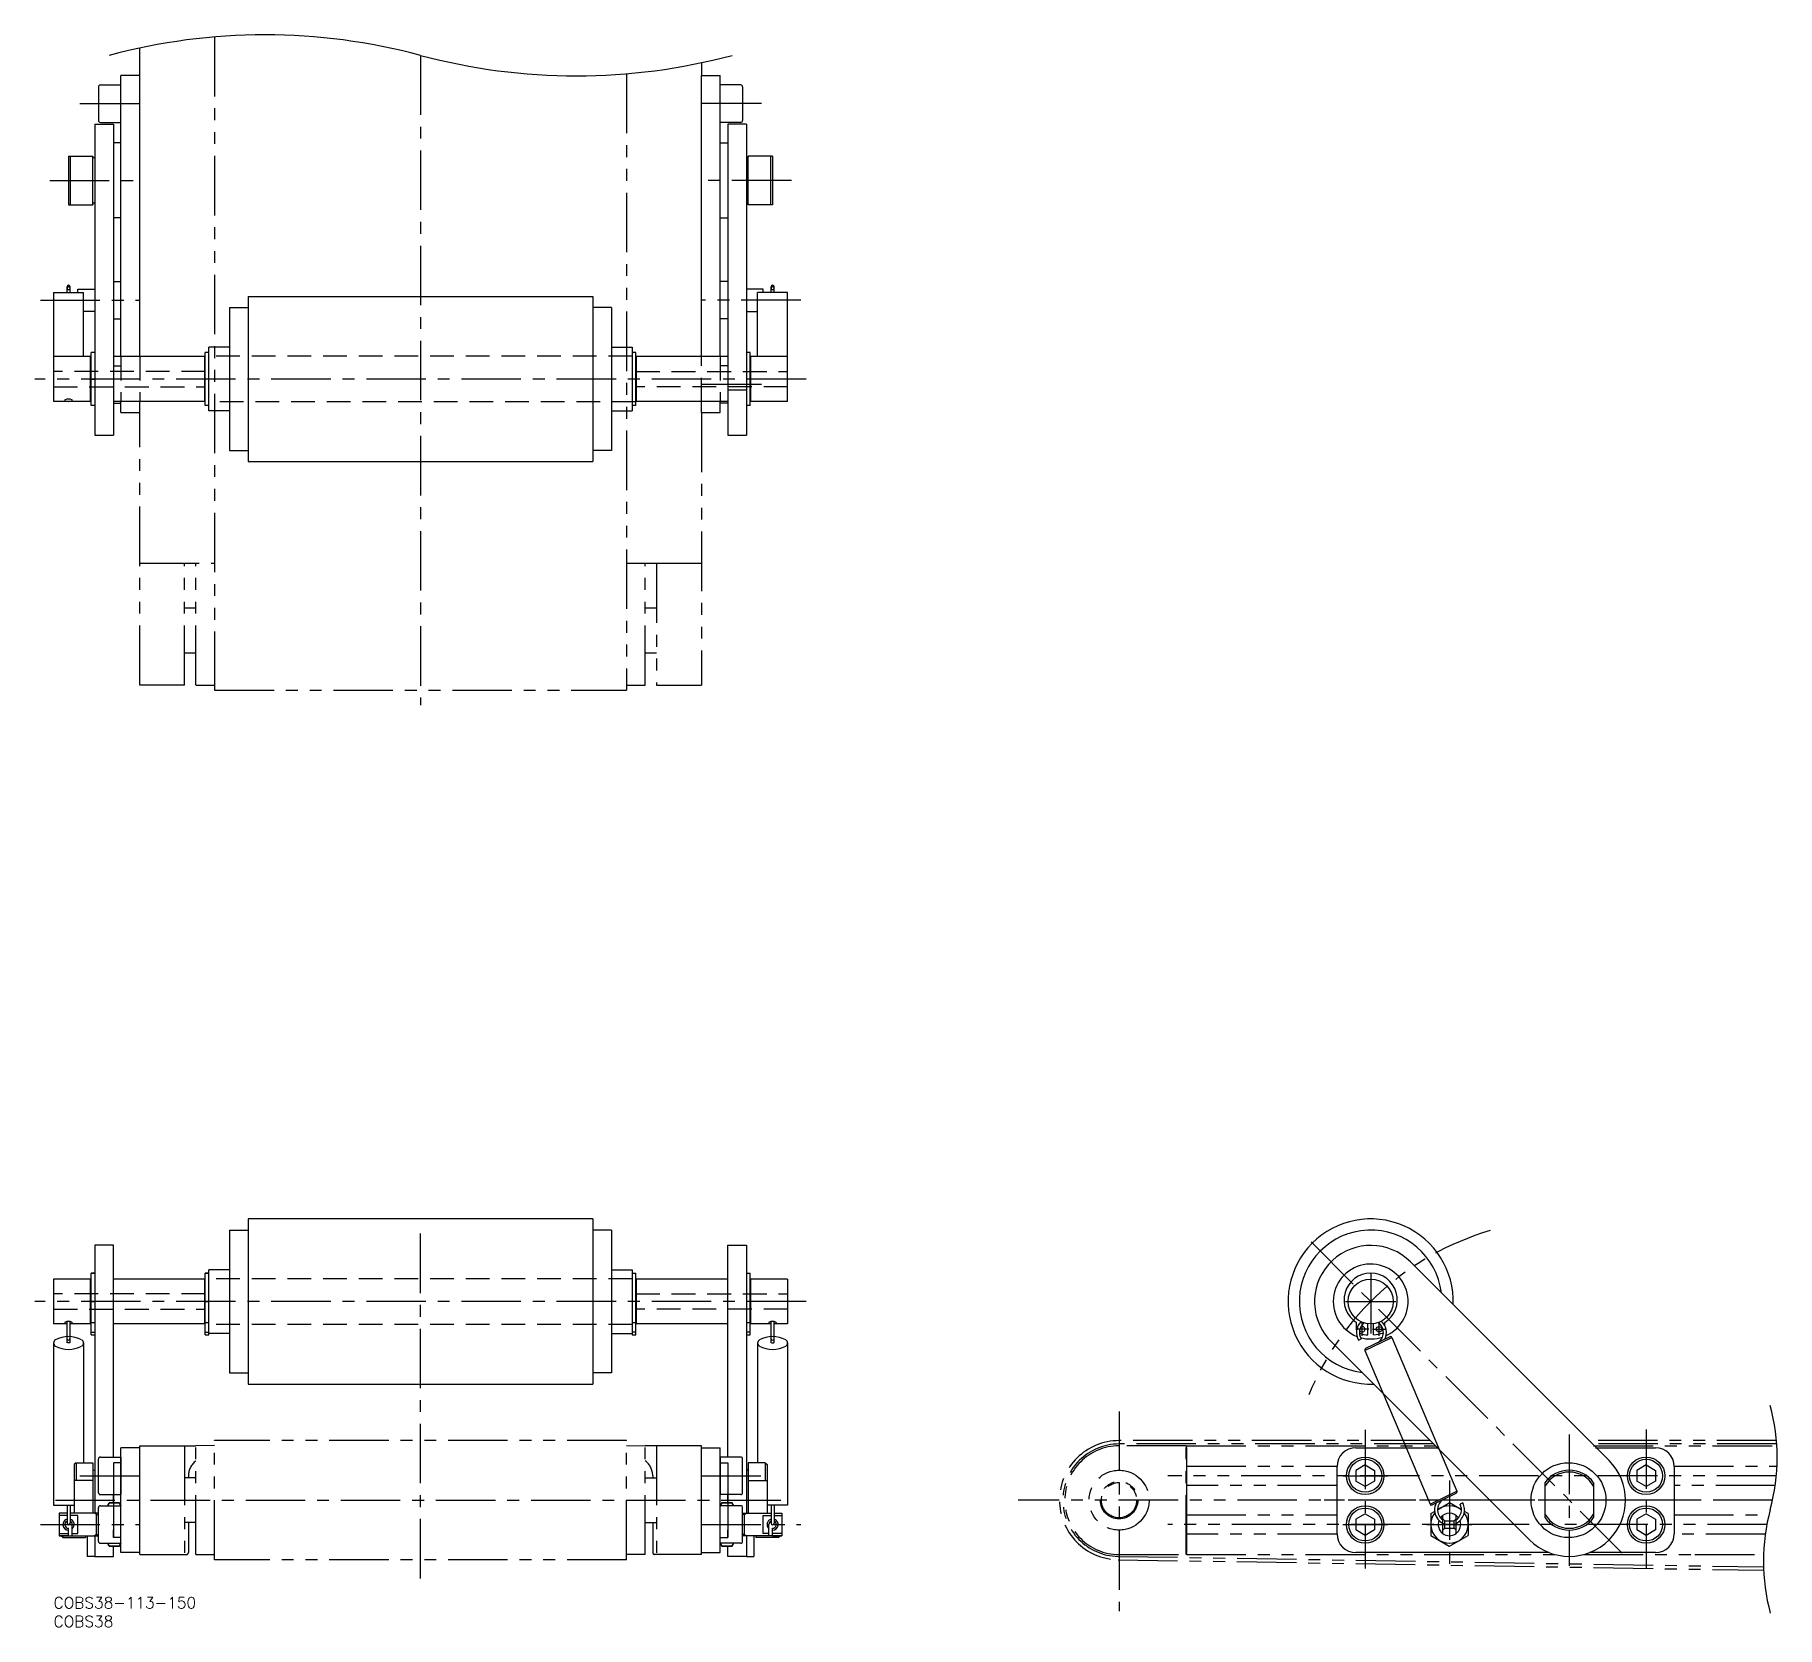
# Model space of a CAD drawing. Extents: x -5 to 460, y -8 to 417.
import ezdxf

# ---------------------------------------------------------------- set-up
doc = ezdxf.new("R2010")
doc.units = 0
doc.header["$LTSCALE"] = 0.5
for name, pattern in [('CENTER', [50.8, 31.75, -6.35, 6.35, -6.35]), ('DASHED', [19.05, 12.7, -6.35]), ('PHANTOM', [63.5, 31.75, -6.35, 6.35, -6.35, 6.35, -6.35])]:
    doc.linetypes.add(name, pattern=pattern)
for name, color, linetype in [('MSM_CENTER', 1, 'CENTER'), ('MSM_CONTINUOUS', 7, 'CONTINUOUS'), ('MSM_DASHED', 4, 'DASHED'), ('MSM_IMAGINARY', 6, 'PHANTOM'), ('MSM_NARROW', 5, 'CONTINUOUS'), ('MSM_PART_NUMBER', 7, 'CONTINUOUS')]:
    doc.layers.add(name, color=color, linetype=linetype)
doc.styles.get("Standard").update_dxf_attribs({"font": 'txt.shx', "height": 6, "bigfont": 'bigfont.shx'})

# ---------------------------------------------------------------- blocks, each defined once
blk = doc.blocks.new('*U41')
at = {"layer": 'MSM_PART_NUMBER'}
blk.add_text('COBS38-113-150', height=3, dxfattribs=at).set_placement((0, -3))
blk = doc.blocks.new('*U42')
at = {"layer": 'MSM_PART_NUMBER'}
blk.add_text('COBS38', height=3, dxfattribs=at).set_placement((0, -8))

msp = doc.modelspace()

# ---------------------------------------------------------------- linework, layer by layer
at = {"layer": 'MSM_CENTER'}
for p, q in [((98, 411.6), (98, 238.11)), ((7, 398.73), (23, 398.73)), ((189, 398.73), (173, 398.73)), ((-1, 378.23), (23, 378.23)), ((197, 378.23), (173, 378.23)), ((-3.5, 346.23), (23, 346.23)), ((199.5, 346.23), (173, 346.23)), ((201, 325.2), (-5, 325.2)), ((189, 323.73), (173, 323.73)), ((98, 5), (98, 100.15)), ((418.87, 11.76), (335.39, 95.23)), ((351.69, 86.28), (351.69, 70.02)), ((201, 78.93), (-5, 78.93)), ((10, 78.93), (11, 78.93)), ((40.5, 78.93), (41.5, 78.93)), ((155.5, 78.93), (154.5, 78.93)), ((186, 78.93), (185, 78.93)), ((344.96, 78.93), (358.43, 78.93)), ((351.19, 71.51), (347.69, 71.51)), ((349.44, 69.74), (349.44, 73.27)), ((352.19, 71.51), (355.69, 71.51)), ((353.94, 69.74), (353.94, 73.27)), ((350.23, 44.71), (350.23, 7.65)), ((404.73, 43.4), (404.73, 8.4)), ((425.23, 44.79), (425.23, 7.65)), ((7, 32.4), (23, 32.4)), ((173, 32.4), (189, 32.4)), ((344.23, 32.4), (356.23, 32.4)), ((372.73, 31.15), (372.73, 7.65)), ((0.5, 25.9), (195.5, 25.9)), ((437.73, 25.9), (337.73, 25.9)), ((-3.5, 19.4), (23, 19.4)), ((173, 19.4), (199.5, 19.4)), ((344.23, 19.4), (356.23, 19.4)), ((366.73, 19.4), (378.73, 19.4))]:
    msp.add_line(p, q, dxfattribs=at)
at = {"layer": 'MSM_CONTINUOUS'}
for p, q in [((23, 406.23), (18, 406.23)), ((18, 331.2), (18, 406.23)), ((23, 331.2), (23, 406.23)), ((173, 406.23), (178, 406.23)), ((173, 331.2), (173, 406.23)), ((178, 331.2), (178, 406.23)), ((12, 403.2), (12, 394.2)), ((12.5, 403.7), (18, 403.7)), ((183.5, 403.7), (178, 403.7)), ((184, 403.2), (184, 394.2)), ((11, 393.23), (16, 393.23)), ((11, 393.23), (11, 310.2)), ((12.5, 393.7), (18, 393.7)), ((16, 393.23), (16, 310.2)), ((183.5, 393.7), (178, 393.7)), ((180, 393.23), (180, 310.2)), ((185, 393.23), (180, 393.23)), ((185, 393.23), (185, 310.2)), ((18, 388.23), (16, 388.23)), ((178, 388.23), (180, 388.23)), ((4, 384.73), (10.5, 384.73)), ((4, 384.73), (4, 371.73)), ((4.5, 371.73), (4.5, 384.73)), ((10.5, 384.73), (10.5, 384.53)), ((10.5, 371.73), (10.5, 384.73)), ((10.8, 384.23), (11, 384.23)), ((185.2, 384.23), (185, 384.23)), ((192, 384.73), (185.5, 384.73)), ((185.5, 384.73), (185.5, 384.53)), ((185.5, 371.73), (185.5, 384.73)), ((191.5, 371.73), (191.5, 384.73)), ((192, 384.73), (192, 371.73)), ((10.8, 372.23), (11, 372.23)), ((185.2, 372.23), (185, 372.23)), ((4, 371.73), (10.5, 371.73)), ((10.5, 371.93), (10.5, 371.73)), ((18, 368.23), (16, 368.23)), ((178, 368.23), (180, 368.23)), ((185.5, 371.93), (185.5, 371.73)), ((192, 371.73), (185.5, 371.73)), ((3.6, 348.28), (3.6, 349.83)), ((4.4, 348.28), (4.4, 349.83)), ((6.5, 349.23), (11, 349.23)), ((6.5, 348.28), (6.5, 349.23)), ((16, 351.23), (18, 351.23)), ((180, 351.23), (178, 351.23)), ((189.5, 349.23), (185, 349.23)), ((189.5, 348.28), (189.5, 349.23)), ((191.6, 348.28), (191.6, 349.83)), ((192.4, 348.28), (192.4, 349.83)), ((0, 348.28), (0, 319.2)), ((0, 348.28), (8, 348.28)), ((8, 331.2), (8, 348.28)), ((16, 346.23), (18, 346.23)), ((52, 347.25), (144, 347.25)), ((52, 347.25), (52, 303.15)), ((144, 347.25), (144, 303.15)), ((180, 346.23), (178, 346.23)), ((188, 331.2), (188, 348.28)), ((196, 348.28), (188, 348.28)), ((196, 319.2), (196, 348.28)), ((11, 343.23), (8, 343.23)), ((16, 341.23), (18, 341.23)), ((47, 344.25), (52, 344.25)), ((47, 344.25), (47, 306.15)), ((149, 344.25), (144, 344.25)), ((149, 344.25), (149, 306.15)), ((180, 341.23), (178, 341.23)), ((185, 343.23), (188, 343.23)), ((9.85, 331.2), (0, 331.2)), ((9.85, 319.2), (9.85, 331.2)), ((9.85, 330.95), (10, 330.95)), ((10, 318.09), (10, 332.3)), ((11, 332.3), (10, 332.3)), ((40.35, 331.2), (16, 331.2)), ((40.35, 319.2), (40.35, 331.2)), ((40.35, 330.95), (40.5, 330.95)), ((40.5, 318.09), (40.5, 332.3)), ((41.5, 332.3), (40.5, 332.3)), ((47, 333.7), (41.5, 333.7)), ((41.5, 316.7), (41.5, 333.7)), ((149, 333.7), (154.5, 333.7)), ((154.5, 333.7), (154.5, 316.7)), ((155.5, 332.3), (154.5, 332.3)), ((155.5, 318.09), (155.5, 332.3)), ((155.65, 330.95), (155.5, 330.95)), ((180, 331.2), (155.65, 331.2)), ((155.65, 319.2), (155.65, 331.2)), ((186, 332.3), (185, 332.3)), ((186, 318.09), (186, 332.3)), ((186.15, 330.95), (186, 330.95)), ((196, 331.2), (186.15, 331.2)), ((186.15, 319.2), (186.15, 331.2)), ((196, 331.2), (188, 331.2)), ((10, 325.2), (11, 325.2)), ((173, 323.15), (173, 323.73)), ((185, 322.21), (180, 322.21)), ((186, 325.2), (185, 325.2)), ((9.85, 319.2), (0, 319.2)), ((9.85, 319.45), (10, 319.45)), ((11, 318.09), (10, 318.09)), ((40.35, 319.2), (16, 319.2)), ((16, 318.73), (18, 318.73)), ((18, 316.23), (18, 319.2)), ((23, 316.23), (23, 319.2)), ((40.35, 319.45), (40.5, 319.45)), ((41.5, 318.09), (40.5, 318.09)), ((47, 316.7), (41.5, 316.7)), ((149, 316.7), (154.5, 316.7)), ((155.5, 318.09), (154.5, 318.09)), ((155.65, 319.45), (155.5, 319.45)), ((180, 319.2), (155.65, 319.2)), ((173, 316.23), (173, 319.2)), ((178, 316.23), (178, 319.2)), ((180, 318.73), (178, 318.73)), ((186, 318.09), (185, 318.09)), ((186.15, 319.45), (186, 319.45)), ((196, 319.2), (186.15, 319.2)), ((18, 316.23), (23, 316.23)), ((173, 316.23), (178, 316.23)), ((11, 310.2), (16, 310.2)), ((180, 310.2), (185, 310.2)), ((47, 306.15), (52, 306.15)), ((52, 303.15), (144, 303.15)), ((149, 306.15), (144, 306.15)), ((47, 97.98), (52, 97.98)), ((47, 97.98), (47, 59.88)), ((144, 100.98), (52, 100.98)), ((52, 100.98), (52, 56.88)), ((144, 100.98), (144, 56.88)), ((149, 98.01), (144, 98.01)), ((149, 98.01), (149, 59.91)), ((11, 93.93), (11, 22.4)), ((16, 93.93), (11, 93.93)), ((16, 37.4), (16, 93.93)), ((180, 93.93), (185, 93.93)), ((180, 37.4), (180, 93.93)), ((185, 93.93), (185, 22.4)), ((362.3, 89.54), (415.33, 36.51)), ((0, 84.93), (0, 72.93)), ((9.85, 84.93), (0, 84.93)), ((9.85, 72.93), (9.85, 84.93)), ((9.85, 84.68), (10, 84.68)), ((11, 86.48), (10, 86.48)), ((10, 70.02), (10, 86.48)), ((10, 86.48), (11, 86.48)), ((40.35, 84.93), (16, 84.93)), ((40.35, 72.93), (40.35, 84.93)), ((40.35, 84.68), (40.5, 84.68)), ((41.5, 86.48), (40.5, 86.48)), ((40.5, 70.02), (40.5, 86.48)), ((40.5, 86.48), (41.5, 86.48)), ((47, 87.43), (41.5, 87.43)), ((41.5, 70.02), (41.5, 87.43)), ((149, 87.43), (154.5, 87.43)), ((154.5, 87.43), (154.5, 70.02)), ((154.5, 86.48), (155.5, 86.48)), ((154.5, 86.48), (155.5, 86.48)), ((155.5, 70.02), (155.5, 86.48)), ((155.65, 84.68), (155.5, 84.68)), ((180, 84.93), (155.65, 84.93)), ((155.65, 72.93), (155.65, 84.93)), ((185, 86.48), (186, 86.48)), ((185, 86.48), (186, 86.48)), ((186, 70.02), (186, 86.48)), ((186.15, 84.68), (186, 84.68)), ((196, 84.93), (186.15, 84.93)), ((186.15, 72.93), (186.15, 84.93)), ((196, 84.93), (196, 72.93)), ((3.6, 72.93), (0, 72.93)), ((3.6, 67.93), (3.6, 73.56)), ((4.4, 67.93), (4.4, 73.56)), ((9.85, 72.93), (4.4, 72.93)), ((9.85, 73.18), (10, 73.18)), ((10, 73.34), (11, 73.34)), ((10, 70.74), (11, 70.74)), ((10, 70.02), (11, 70.02)), ((40.35, 72.93), (16, 72.93)), ((40.35, 73.18), (40.5, 73.18)), ((40.5, 73.34), (41.5, 73.34)), ((40.5, 70.74), (41.5, 70.74)), ((40.5, 70.74), (41.5, 70.74)), ((40.5, 70.02), (41.5, 70.02)), ((47, 70.43), (41.5, 70.43)), ((149, 70.43), (154.5, 70.43)), ((154.5, 73.34), (155.5, 73.34)), ((155.5, 70.74), (154.5, 70.74)), ((154.5, 70.02), (155.5, 70.02)), ((155.65, 73.18), (155.5, 73.18)), ((180, 72.93), (155.65, 72.93)), ((185, 73.34), (186, 73.34)), ((186, 70.74), (185, 70.74)), ((185, 70.02), (186, 70.02)), ((186.15, 73.18), (186, 73.18)), ((191.6, 72.93), (186.15, 72.93)), ((191.6, 67.93), (191.6, 73.56)), ((192.4, 67.93), (192.4, 73.56)), ((196, 72.93), (192.4, 72.93)), ((347.94, 71.39), (347.94, 73.34)), ((350.94, 70.02), (350.94, 72.98)), ((352.44, 70.02), (352.44, 72.98)), ((355.44, 72.49), (355.44, 73.34)), ((0, 67.93), (0, 24.58)), ((8, 67.93), (8, 35.9)), ((188, 67.93), (188, 35.9)), ((196, 67.93), (196, 24.58)), ((394.12, 15.29), (340.35, 69.06)), ((348.47, 68.58), (349.15, 69)), ((350.12, 65.82), (357.31, 69.34)), ((350.12, 65.82), (367.55, 24.81)), ((356.77, 69.52), (350.3, 66.36)), ((357.31, 69.34), (374.74, 28.32)), ((47, 59.88), (52, 59.88)), ((52, 56.88), (144, 56.88)), ((149, 59.91), (144, 59.91)), ((12.5, 37.4), (18, 37.4)), ((18, 11.9), (18, 39.9)), ((23, 39.9), (18, 39.9)), ((18, 37.4), (18, 27.4)), ((23, 11.9), (23, 39.9)), ((173, 39.9), (178, 39.9)), ((173, 11.9), (173, 39.9)), ((178, 11.9), (178, 39.9)), ((183.5, 37.4), (178, 37.4)), ((178, 37.4), (178, 27.4)), ((347.73, 39.9), (369.51, 39.9)), ((411.73, 39.9), (427.73, 39.9)), ((6, 35.9), (5.5, 35.4)), ((5.5, 35.4), (5.5, 22.4)), ((6, 35.9), (10.5, 35.9)), ((6, 35.9), (6, 31.17)), ((10.5, 35.9), (10.5, 22.4)), ((10.8, 33.9), (11, 33.9)), ((12, 27.9), (12, 36.9)), ((18, 35.9), (16, 35.9)), ((16, 35.9), (16, 15.9)), ((178, 35.9), (180, 35.9)), ((180, 35.9), (180, 15.9)), ((184, 27.9), (184, 36.9)), ((185.2, 33.9), (185, 33.9)), ((185.5, 35.9), (185.5, 22.4)), ((190, 35.9), (185.5, 35.9)), ((190, 35.9), (190.5, 35.4)), ((190, 35.9), (190, 31.17)), ((190.5, 35.4), (190.5, 22.4)), ((342.73, 16.9), (342.73, 34.9)), ((350.23, 35.29), (347.73, 33.84)), ((347.73, 33.84), (347.73, 30.96)), ((350.23, 35.29), (352.73, 33.84)), ((352.73, 33.84), (352.73, 30.96)), ((425.23, 35.29), (422.73, 33.84)), ((422.73, 33.84), (422.73, 30.96)), ((425.23, 35.29), (427.73, 33.84)), ((427.73, 33.84), (427.73, 30.96)), ((432.73, 34.9), (432.73, 16.9)), ((10.5, 31.17), (5.5, 31.17)), ((185.5, 31.17), (190.5, 31.17)), ((350.23, 29.51), (347.73, 30.96)), ((352.73, 30.96), (350.23, 29.51)), ((367.55, 24.81), (374.74, 28.32)), ((398.23, 30.56), (398.23, 21.24)), ((411.23, 30.56), (411.23, 21.24)), ((425.23, 29.51), (422.73, 30.96)), ((427.73, 30.96), (425.23, 29.51)), ((0, 24.58), (5.5, 24.58)), ((3.6, 24.58), (3.6, 19.73)), ((4.4, 24.58), (4.4, 19.73)), ((12, 14.9), (12, 23.9)), ((12.5, 27.4), (18, 27.4)), ((12.5, 24.4), (18, 24.4)), ((14.4, 24.4), (14.83, 25.15)), ((14.83, 25.15), (17.57, 25.15)), ((17.57, 25.15), (14.83, 25.15)), ((16, 25.17), (16, 27.4)), ((17.57, 25.15), (18, 24.4)), ((183.5, 27.4), (178, 27.4)), ((178.43, 25.15), (178, 24.4)), ((183.5, 24.4), (178, 24.4)), ((181.17, 25.15), (178.43, 25.15)), ((178.43, 25.15), (181.17, 25.15)), ((180, 25.17), (180, 27.4)), ((181.6, 24.4), (181.17, 25.15)), ((184, 14.9), (184, 23.9)), ((196, 24.58), (190.5, 24.58)), ((191.6, 24.58), (191.6, 19.73)), ((192.4, 24.58), (192.4, 19.73)), ((368.09, 24.62), (374.55, 27.79)), ((369.53, 23.33), (372.69, 25.15)), ((375.93, 23.33), (372.77, 25.15)), ((376.29, 25.15), (375.58, 24.79)), ((1.5, 22.4), (1.5, 16.4)), ((3.6, 22.4), (1.5, 22.4)), ((3.6, 21.84), (1.5, 21.84)), ((12, 22.4), (4.4, 22.4)), ((6.5, 21.84), (4.4, 21.84)), ((5, 16.4), (5, 19.4)), ((6.5, 16.96), (6.5, 21.84)), ((11.5, 16.4), (11.5, 22.4)), ((184, 22.4), (191.6, 22.4)), ((184.5, 16.4), (184.5, 22.4)), ((189.5, 16.96), (189.5, 21.84)), ((189.5, 21.84), (191.6, 21.84)), ((191, 16.4), (191, 19.4)), ((192.4, 22.4), (194.5, 22.4)), ((192.4, 21.84), (194.5, 21.84)), ((194.5, 22.4), (194.5, 16.4)), ((350.23, 22.29), (347.73, 20.84)), ((347.73, 20.84), (347.73, 17.96)), ((350.23, 22.29), (352.73, 20.84)), ((352.73, 20.84), (352.73, 17.96)), ((367.73, 22.24), (367.73, 16.56)), ((367.77, 22.31), (368.75, 22.88)), ((370.98, 16.96), (370.98, 21.84)), ((370.98, 16.96), (370.98, 21.84)), ((374.48, 16.96), (374.48, 21.84)), ((377.69, 22.31), (376.7, 22.88)), ((377.73, 22.24), (377.73, 16.56)), ((425.23, 22.29), (422.73, 20.84)), ((422.73, 20.84), (422.73, 17.96)), ((425.23, 22.29), (427.73, 20.84)), ((427.73, 20.84), (427.73, 17.96)), ((1.5, 16.96), (4, 16.96)), ((1.5, 16.4), (12, 16.4)), ((4, 16.4), (1.5, 16.4)), ((2.5, 15.9), (2, 16.4)), ((2.5, 16.4), (2.5, 15.9)), ((2.5, 15.9), (8.5, 15.9)), ((4, 16.4), (4, 18.4)), ((5, 16.96), (6.5, 16.96)), ((8.5, 16.4), (8.5, 15.9)), ((9, 16.4), (9, 10.9)), ((11, 16.4), (11, 10.9)), ((12.5, 14.4), (18, 14.4)), ((14.83, 13.65), (14.4, 14.4)), ((16, 16.86), (16, 17.99)), ((16, 15.9), (16, 16.86)), ((18, 15.9), (16, 15.9)), ((18, 14.4), (17.57, 13.65)), ((17.57, 13.65), (18, 14.4)), ((178, 15.9), (180, 15.9)), ((178, 14.4), (178.43, 13.65)), ((183.5, 14.4), (178, 14.4)), ((180, 16.86), (180, 17.99)), ((180, 15.9), (180, 16.86)), ((181.17, 13.65), (181.6, 14.4)), ((194.5, 16.4), (184, 16.4)), ((185, 16.4), (185, 10.9)), ((187, 16.4), (187, 10.9)), ((187.5, 16.4), (187.5, 15.9)), ((193.5, 15.9), (187.5, 15.9)), ((191, 16.96), (189.5, 16.96)), ((192, 16.4), (192, 18.4)), ((194.5, 16.96), (192, 16.96)), ((192, 16.4), (194.5, 16.4)), ((193.5, 15.9), (194, 16.4)), ((193.5, 16.4), (193.5, 15.9)), ((350.23, 16.51), (347.73, 17.96)), ((352.73, 17.96), (350.23, 16.51)), ((367.77, 16.49), (372.69, 13.65)), ((372.77, 13.65), (377.69, 16.49)), ((425.23, 16.51), (422.73, 17.96)), ((427.73, 17.96), (425.23, 16.51)), ((11, 10.9), (9, 10.9)), ((11, 10.9), (16, 10.9)), ((17.57, 13.65), (14.83, 13.65)), ((14.83, 13.65), (17.57, 13.65)), ((14.83, 13.65), (17.57, 13.65)), ((17.57, 13.65), (14.83, 13.65)), ((16, 10.9), (16, 13.63)), ((23, 11.9), (18, 11.9)), ((173, 11.9), (178, 11.9)), ((178.43, 13.65), (181.17, 13.65)), ((181.17, 13.65), (178.43, 13.65)), ((181.17, 13.65), (178.43, 13.65)), ((178.43, 13.65), (181.17, 13.65)), ((180, 10.9), (180, 13.63)), ((185, 10.9), (180, 10.9)), ((185, 10.9), (187, 10.9)), ((399.34, 11.9), (347.73, 11.9)), ((427.73, 11.9), (410.11, 11.9))]:
    msp.add_line(p, q, dxfattribs=at)
for centre, radius in [((351.69, 78.93), 6), ((351.69, 78.93), 6), ((353.94, 71.52), 0.75), ((350.23, 32.4), 5), ((425.23, 32.4), 5), ((350.23, 32.4), 4.4), ((404.51, 25.9), 10), ((425.23, 32.4), 4.4), ((350.23, 19.4), 5), ((350.23, 19.4), 4.4), ((425.23, 19.4), 5), ((425.23, 19.4), 4.4)]:
    msp.add_circle(centre, radius, dxfattribs=at)
for centre, radius, start, end in [((12.5, 403.2), 0.5, 90, 180), ((183.5, 403.2), 0.5, 0, 90), ((12.5, 394.2), 0.5, 180, 270), ((183.5, 394.2), 0.5, 270, 0), ((10.8, 384.53), 0.3, 180, 270), ((185.2, 384.53), 0.3, 270, 0), ((10.8, 371.93), 0.3, 90, 180), ((185.2, 371.93), 0.3, 0, 90), ((4, 349.83), 0.4, 0, 180), ((3.92, 349.43), 0.322, 147.6563, 212.3437), ((4, 349.36), 0.425, 34.6072, 145.3928), ((4, 349.5), 0.425, 214.6072, 325.3928), ((4.08, 349.43), 0.322, 327.6563, 32.3437), ((192, 349.83), 0.4, 0, 180), ((191.92, 349.43), 0.322, 147.6563, 212.3437), ((192, 349.36), 0.425, 34.6072, 145.3928), ((192, 349.5), 0.425, 214.6072, 325.3928), ((192.08, 349.43), 0.322, 327.6563, 32.3437), ((3.16, 319.53), 0.155, 113.752, 246.248), ((4, 317.61), 2.25, 66.4306, 113.7579), ((4, 321.45), 2.25, 246.2421, 293.5694), ((4.84, 319.53), 0.155, 290.8624, 69.1376), ((351.69, 78.93), 22.05, 357.8649, 272.1351), ((351.69, 78.93), 19.05, 6.9433, 263.0567), ((351.69, 78.91), 15, 45.071, 220.9645), ((351.69, 78.93), 10, 294.1366, 248.4296), ((351.69, 79.38), 7.11, 301.8572, 238.1428), ((3.16, 73.27), 0.155, 113.752, 246.248), ((4, 71.35), 2.25, 66.4306, 113.7579), ((4, 75.18), 2.25, 246.2421, 259.7719), ((4, 75.18), 2.25, 280.24, 293.5694), ((4.84, 73.27), 0.155, 290.8624, 69.1376), ((191.16, 73.27), 0.155, 113.752, 246.248), ((192, 71.35), 2.25, 66.4306, 113.7579), ((192, 75.18), 2.25, 246.2421, 259.7659), ((192, 75.18), 2.25, 280.2341, 293.5694), ((192.84, 73.27), 0.155, 290.8624, 69.1376), ((351.88, 70.68), 4, 134.4411, 211.5875), ((351.88, 70.68), 3.2, 127.88, 211.5875), ((351.44, 78.76), 8.75, 251.6351, 266.7242), ((349.44, 71.52), 0.75, 199.2695, 122.3944), ((351.94, 78.76), 8.75, 273.2758, 290.9823), ((351.88, 70.68), 3.2, 300.5875, 54.6862), ((351.88, 70.68), 4, 333.2251, 48.1252), ((0.94, 67.85), 0.943, 118.0051, 241.9949), ((4, 62.22), 7.35, 61.5639, 118.4361), ((4, 73.48), 7.35, 241.5639, 298.4361), ((4, 68.98), 0.4, 180, 0), ((7.06, 67.85), 0.943, 298.0051, 61.9949), ((188.94, 67.85), 0.943, 118.0051, 241.9949), ((192, 62.22), 7.35, 61.5639, 118.4361), ((192, 73.48), 7.35, 241.5639, 298.4361), ((192, 68.98), 0.4, 180, 0), ((195.06, 67.85), 0.943, 298.0051, 61.9949), ((351.69, 78.93), 10, 254.2973, 288.2689), ((350.48, 66), 0.4, 116.0817, 206.0817), ((356.95, 69.17), 0.393, 25.1212, 116.4802), ((12.5, 36.9), 0.5, 90, 180), ((183.5, 36.9), 0.5, 0, 90), ((347.73, 34.9), 5, 90, 180), ((427.73, 34.9), 5, 0, 90), ((10.8, 34.2), 0.3, 180, 270), ((185.2, 34.2), 0.3, 270, 0), ((404.73, 25.9), 15, 225, 45), ((404.73, 25.9), 8, 35.6591, 144.3409), ((404.73, 25.9), 7.5, 29.9264, 150.0736), ((374.38, 28.15), 0.4, 296.0838, 26.0766), ((12.5, 27.9), 0.5, 180, 270), ((12.5, 23.9), 0.5, 90, 180), ((17.36, 23.54), 2.98, 157.3803, 163.3095), ((17.94, 23.31), 3.6, 154.6501, 157.4779), ((18.29, 23.14), 4, 153.3507, 154.674), ((18.71, 22.93), 4.47, 150.858, 153.3273), ((45.41, 7.89), 35.11, 150.5557, 150.6373), ((-13.01, 7.89), 35.11, 29.3627, 29.4443), ((13.69, 22.93), 4.47, 26.6727, 29.142), ((14.11, 23.14), 4, 25.326, 26.6493), ((14.46, 23.31), 3.6, 22.5221, 25.3499), ((15.04, 23.54), 2.98, 16.6905, 22.6197), ((180.96, 23.54), 2.98, 157.3803, 163.3095), ((181.54, 23.31), 3.6, 154.6501, 157.4779), ((181.89, 23.14), 4, 153.3507, 154.674), ((182.31, 22.93), 4.47, 150.858, 153.3273), ((209.01, 7.89), 35.11, 150.5557, 150.6373), ((150.59, 7.89), 35.11, 29.3627, 29.4443), ((177.29, 22.93), 4.47, 26.6727, 29.142), ((177.71, 23.14), 4, 25.326, 26.6493), ((178.06, 23.31), 3.6, 22.5221, 25.3499), ((178.64, 23.54), 2.98, 16.6905, 22.6197), ((183.5, 27.9), 0.5, 270, 0), ((183.5, 23.9), 0.5, 0, 90), ((367.91, 24.98), 0.4, 206.0817, 296.0817), ((372.73, 23.33), 4, 152.9844, 270), ((372.73, 23.33), 3.2, 116.0817, 236.8471), ((372.73, 19.4), 5, 50.2262, 129.7738), ((372.73, 19.4), 5.75, 89.5918, 90.4082), ((372.73, 23.33), 4, 295.9445, 27.0817), ((372.73, 23.33), 3.2, 303.1529, 27.0817), ((4, 19.4), 1.5, 105.466, 270), ((4, 19.4), 1, 113.5782, 270), ((4, 19.73), 0.4, 180, 0), ((4, 19.4), 1.5, 311.8103, 74.534), ((4, 19.4), 1, 0, 66.4218), ((192, 19.4), 1.5, 105.466, 228.1897), ((192, 19.4), 1, 113.5782, 180), ((192, 19.73), 0.4, 180, 0), ((192, 19.4), 1.5, 270, 74.534), ((192, 19.4), 1, 270, 66.4218), ((372.73, 19.4), 5, 141.5346, 38.4654), ((372.73, 19.4), 5.75, 149.5918, 150.4082), ((372.73, 19.4), 3, 159.0021, 20.9979), ((372.73, 19.4), 3, 37.0533, 142.9467), ((372.73, 19.4), 5.75, 29.5918, 30.4082), ((404.73, 25.9), 7.5, 209.9264, 330.0736), ((404.73, 25.9), 8, 215.6591, 324.3409), ((12.5, 14.9), 0.5, 180, 270), ((17.36, 15.26), 2.98, 196.6905, 202.6197), ((17.94, 15.49), 3.6, 202.5221, 205.3499), ((14.46, 15.49), 3.6, 334.6501, 337.4779), ((15.04, 15.26), 2.98, 337.3803, 343.3095), ((180.96, 15.26), 2.98, 196.6905, 202.6197), ((181.54, 15.49), 3.6, 202.5221, 205.3499), ((178.06, 15.49), 3.6, 334.6501, 337.4779), ((178.64, 15.26), 2.98, 337.3803, 343.3095), ((183.5, 14.9), 0.5, 270, 0), ((347.73, 16.9), 5, 180, 270), ((372.73, 19.4), 5.75, 209.5918, 210.4082), ((372.73, 19.4), 5.75, 329.5918, 330.4082), ((427.73, 16.9), 5, 270, 0), ((18.29, 15.66), 4, 205.326, 206.6493), ((18.71, 15.87), 4.47, 206.6727, 209.142), ((45.41, 30.91), 35.11, 209.3627, 209.4443), ((-13.01, 30.91), 35.11, 330.5557, 330.6373), ((13.69, 15.87), 4.47, 330.858, 333.3273), ((14.11, 15.66), 4, 333.3507, 334.674), ((181.89, 15.66), 4, 205.326, 206.6493), ((182.31, 15.87), 4.47, 206.6727, 209.142), ((209.01, 30.91), 35.11, 209.3627, 209.4443), ((150.59, 30.91), 35.11, 330.5557, 330.6373), ((177.29, 15.87), 4.47, 330.858, 333.3273), ((177.71, 15.66), 4, 333.3507, 334.674), ((372.73, 19.4), 5.75, 269.5918, 270.4082)]:
    msp.add_arc(centre, radius, start, end, dxfattribs=at)
at = {"layer": 'MSM_DASHED'}
for p, q in [((18, 331.2), (18, 319.2)), ((23, 331.2), (23, 319.2)), ((154.5, 331.3), (41.5, 331.3)), ((173, 319.2), (173, 331.2)), ((178, 331.2), (178, 319.2)), ((40.5, 327.25), (0, 327.25)), ((16, 328.73), (18, 328.73)), ((155.5, 327.25), (196, 327.25)), ((180, 328.73), (178, 328.73)), ((0, 323.15), (40.5, 323.15)), ((196, 323.15), (155.5, 323.15)), ((155.5, 319.1), (41.5, 319.1)), ((154.5, 85.03), (41.5, 85.03)), ((40.5, 80.98), (0, 80.98)), ((155.5, 80.98), (196, 80.98)), ((0, 76.88), (40.5, 76.88)), ((196, 76.88), (155.5, 76.88)), ((154.5, 72.83), (41.5, 72.83)), ((371.48, 20.4), (370.98, 20.9)), ((371.48, 20.4), (373.98, 20.4)), ((371.48, 18.4), (371.48, 20.4)), ((373.98, 20.4), (374.48, 20.9)), ((373.98, 18.4), (373.98, 20.4)), ((371.48, 18.4), (370.98, 17.9)), ((371.48, 18.4), (373.98, 18.4)), ((373.98, 18.4), (374.48, 17.9))]:
    msp.add_line(p, q, dxfattribs=at)
at = {"layer": 'MSM_IMAGINARY'}
for p, q in [((43, 416.52), (43, 242.11)), ((23, 406.23), (23, 413.56)), ((173, 409.64), (173, 406.23)), ((153, 406.69), (153, 242.11)), ((23, 243.51), (23, 316.23)), ((173, 316.23), (173, 243.51)), ((23, 276.01), (43, 276.01)), ((35, 275.96), (23, 275.96)), ((23.05, 276.01), (23.05, 275.96)), ((34.95, 276.01), (34.95, 275.96)), ((35, 243.51), (35, 275.96)), ((38, 243.52), (38, 276.01)), ((153, 276.01), (173, 276.01)), ((158, 243.51), (158, 276.01)), ((173, 275.96), (161, 275.96)), ((161, 275.96), (161, 243.51)), ((161.05, 276.01), (161.05, 275.96)), ((172.95, 276.01), (172.95, 275.96)), ((38, 264.01), (35, 264.01)), ((161, 264.01), (158, 264.01)), ((38, 252.01), (35, 252.01)), ((161, 252.01), (158, 252.01)), ((35, 243.51), (23, 243.51)), ((38, 243.51), (43, 243.47)), ((43, 242.11), (153, 242.11)), ((153, 243.47), (158, 243.51)), ((161, 243.51), (173, 243.51)), ((284.51, 49.6), (284.51, -3.69)), ((23, 40.4), (38, 40.4)), ((23, 39.9), (23, 40.4)), ((35, 40.4), (35, 11.4)), ((43, 40.45), (38, 40.4)), ((38, 11.4), (38, 40.4)), ((153, 41.8), (43, 41.8)), ((43, 10), (43, 41.8)), ((153, 10), (153, 41.8)), ((153, 40.45), (158, 40.4)), ((158, 11.4), (158, 40.4)), ((173, 40.4), (158, 40.4)), ((161, 40.4), (161, 11.4)), ((173, 39.9), (173, 40.4)), ((367.61, 41.8), (284.51, 41.8)), ((368.51, 40.9), (284.51, 40.9)), ((302.46, 40.4), (284.51, 40.4)), ((302.46, 11.4), (302.46, 40.4)), ((302.51, 40.35), (302.46, 40.35)), ((302.51, 40.4), (369.01, 40.4)), ((302.51, 40.35), (302.51, 40.4)), ((302.51, 40.35), (302.51, 40.12)), ((302.51, 39.9), (302.51, 40.12)), ((302.51, 39.9), (302.51, 35)), ((460.04, 41.8), (409.83, 41.8)), ((460.11, 40.9), (410.73, 40.9)), ((411.23, 40.4), (460.14, 40.4)), ((302.51, 35), (302.51, 29.8)), ((302.51, 35), (342.71, 35)), ((432.73, 35), (460.18, 35)), ((38, 31.9), (35, 31.9)), ((36, 32.4), (36, 31.9)), ((158, 31.9), (161, 31.9)), ((160, 32.4), (160, 31.9)), ((460, 32.4), (297.54, 32.4)), ((302.51, 29.8), (302.51, 22)), ((342.71, 29.8), (302.51, 29.8)), ((459.7, 29.8), (432.73, 29.8)), ((459, 25.9), (257.54, 25.9)), ((38, 19.9), (35, 19.9)), ((36, 19.9), (36, 11.9)), ((158, 19.9), (161, 19.9)), ((160, 19.9), (160, 11.9)), ((457.49, 19.4), (297.54, 19.4)), ((302.51, 22), (302.51, 16.8)), ((302.51, 22), (342.71, 22)), ((432.73, 22), (458.04, 22)), ((302.51, 16.8), (302.51, 11.9)), ((342.71, 16.8), (302.51, 16.8)), ((457.07, 16.8), (432.73, 16.8)), ((23, 11.4), (23, 11.9)), ((23, 11.4), (35.5, 11.4)), ((38, 11.4), (43, 11.35)), ((43, 10), (43, 10)), ((153, 10), (43, 10)), ((158, 11.4), (153, 11.35)), ((153, 10), (153, 10)), ((173, 11.4), (160.5, 11.4)), ((173, 11.4), (173, 11.9)), ((284.25, 10), (456.63, 7.18)), ((284.27, 10.9), (456.6, 8.08)), ((284.51, 11.4), (302.46, 11.4)), ((302.51, 11.45), (302.46, 11.45)), ((302.51, 11.68), (302.51, 11.9)), ((302.51, 11.68), (302.51, 11.45)), ((302.51, 11.4), (302.51, 11.45)), ((302.51, 11.4), (400.89, 11.4)), ((408.57, 11.4), (438.26, 11.4)), ((438.26, 11.4), (456.61, 11.4))]:
    msp.add_line(p, q, dxfattribs=at)
for radius in [8, 5, 4.7]:
    msp.add_circle((284.51, 25.9), radius, dxfattribs=at)
for centre, radius, start, end in [((404.73, 25.9), 75, 106.3582, 158.0162), ((284.51, 25.9), 15.9, 90, 269.0615), ((284.51, 25.9), 15, 90, 269.0615), ((284.51, 25.9), 14.5, 90, 270), ((41, 32.4), 5, 126.8699, 180), ((155, 32.4), 5, 0, 53.1301), ((35.5, 11.9), 0.5, 270, 0), ((160.5, 11.9), 0.5, 180, 270)]:
    msp.add_arc(centre, radius, start, end, dxfattribs=at)
at = {"layer": 'MSM_NARROW'}
for p, q in [((4.32, 67.93), (3.68, 67.93)), ((191.68, 67.93), (192.32, 67.93)), ((11.5, 22.08), (10.94, 22.4)), ((11.5, 22.08), (12, 22.08)), ((184.5, 22.08), (184, 22.08)), ((184.5, 22.08), (185.06, 22.4)), ((11.5, 16.72), (10.94, 16.4)), ((11.5, 16.72), (12, 16.72)), ((184.5, 16.72), (184, 16.72)), ((184.5, 16.72), (185.06, 16.4))]:
    msp.add_line(p, q, dxfattribs=at)
for centre, radius, start, end in [((56.42, 256.56), 160.52, 74.9884, 105.0116), ((139.58, 566.65), 160.52, 254.9884, 285.0116), ((406.72, 37.29), 53.51, 344.9884, 15.0116), ((510.08, 9.57), 53.51, 164.9884, 195.0116)]:
    msp.add_arc(centre, radius, start, end, dxfattribs=at)

# ---------------------------------------------------------------- block references
at = {"layer": 'MSM_CONTINUOUS'}
for name in ['*U41', '*U42']:
    msp.add_blockref(name, (0, 0), dxfattribs=at)

doc.saveas('drawing.dxf')
